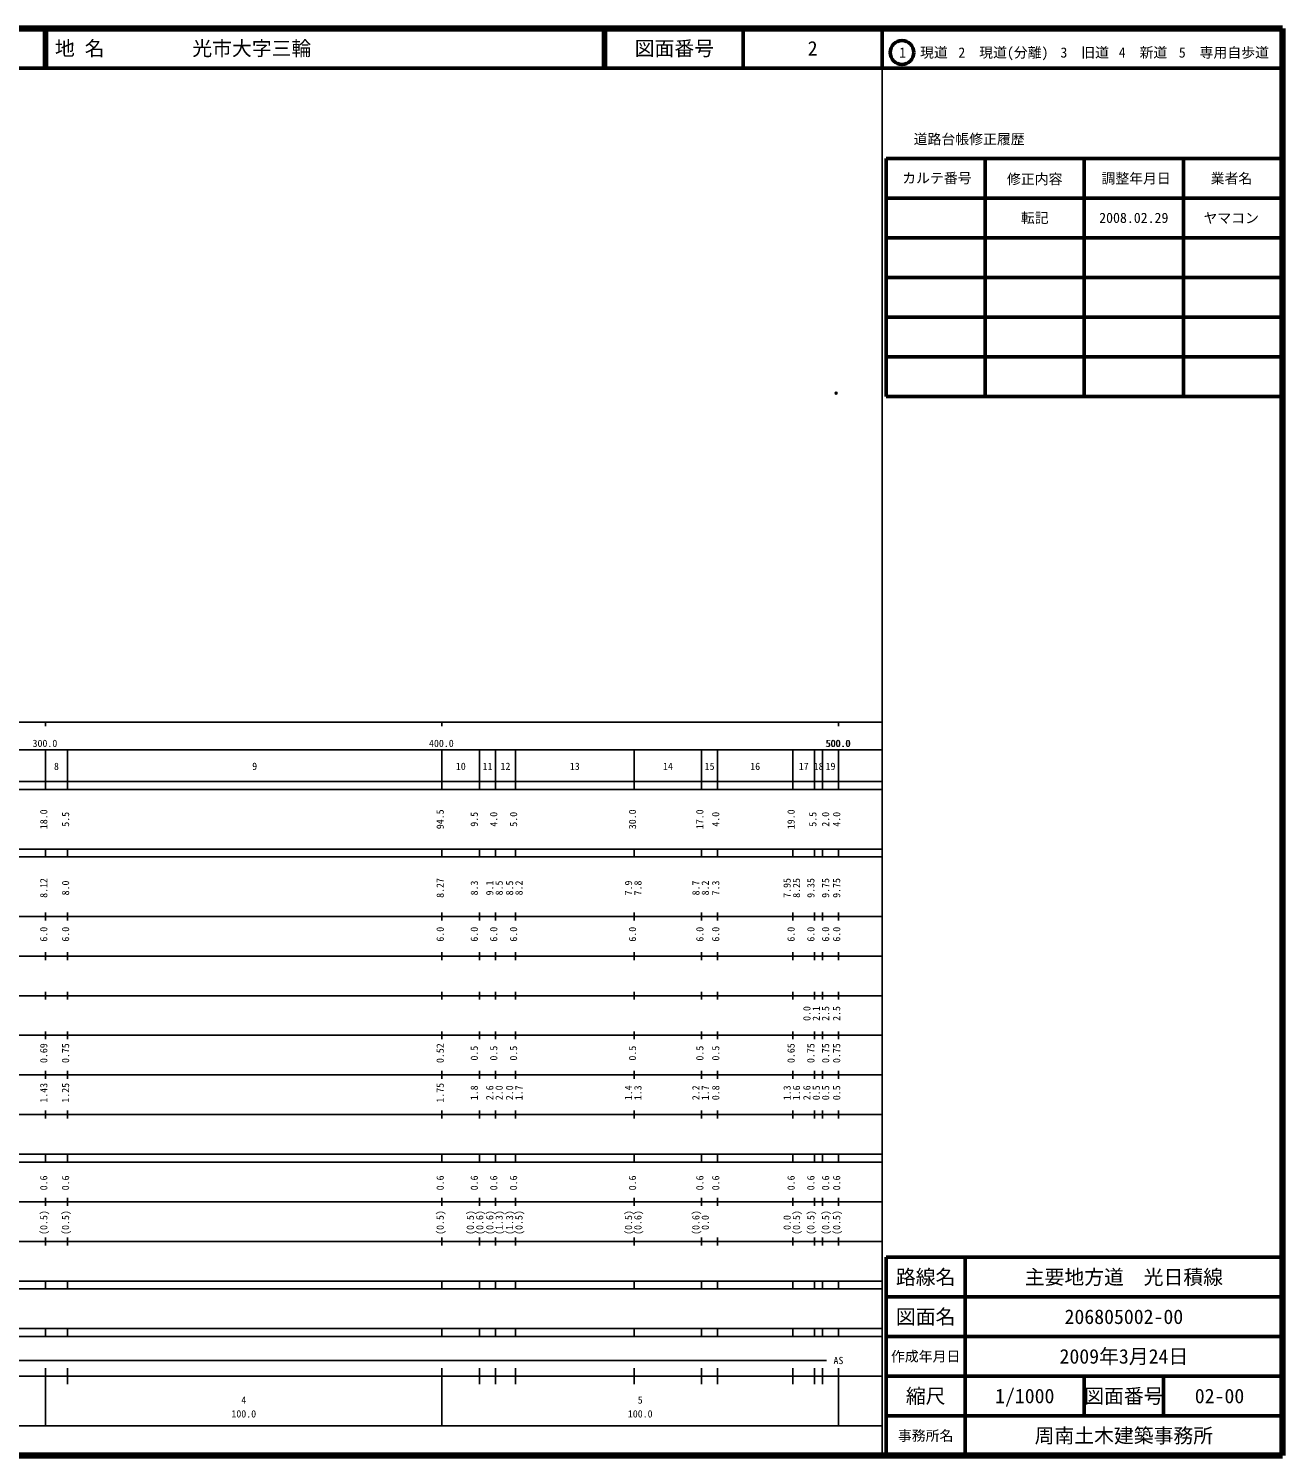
# Model space of a CAD drawing. Units: millimetres on the paper. Extents: x 40 to 680, y 20 to 380.
# Drawn here: x 363.7 to 680, y 20 to 380 of the extents above; entities that cross this region are included whole.
import ezdxf
from ezdxf.enums import TextEntityAlignment as Align

# ---------------------------------------------------------------- set-up
doc = ezdxf.new("R2010")
doc.units = ezdxf.units.MM
doc.header["$PDMODE"] = 32
doc.header["$PDSIZE"] = 0.5
doc.layers.add('M-OTRS', color=6, linetype='Continuous')
doc.layers.add('M-TTL-TXT', color=7, linetype='Continuous')
for name, color, linetype, lineweight in [('M-TTL', 2, 'Continuous', 140), ('M-TTL-BAND', 7, 'Continuous', 25), ('M-TTL-FRAM', 2, 'Continuous', 50), ('M-TTL-LINE', 7, 'Continuous', 50)]:
    doc.layers.add(name, color=color, linetype=linetype, lineweight=lineweight)
doc.styles.add('ＭＳ ゴシック', font='')
doc.styles.get('ＭＳ ゴシック').set_extended_font_data('MS Gothic')

msp = doc.modelspace()

# ---------------------------------------------------------------- linework, layer by layer
at = {"layer": 'M-OTRS'}
msp.add_point((567.41, 288.005), dxfattribs=at)
at = {"layer": 'M-TTL'}
for p, q in [((680, 380), (40, 380)), ((680, 20), (680, 380)), ((40, 20), (680, 20))]:
    msp.add_line(p, q, dxfattribs=at)
at = {"layer": 'M-TTL-BAND'}
for p, q in [((579, 20), (579, 370)), ((40, 205), (579, 205)), ((368, 205), (368, 204)), ((468, 205), (468, 204)), ((568, 205), (568, 204)), ((68, 198), (579, 198)), ((368, 188), (368, 198)), ((373.5, 188), (373.5, 198)), ((468, 188), (468, 198)), ((477.5, 188), (477.5, 198)), ((481.5, 188), (481.5, 198)), ((486.5, 188), (486.5, 198)), ((516.5, 188), (516.5, 198)), ((533.5, 188), (533.5, 198)), ((537.5, 188), (537.5, 198)), ((556.5, 188), (556.5, 198)), ((562, 188), (562, 198)), ((564, 188), (564, 198)), ((568, 188), (568, 198)), ((40, 190), (579, 190)), ((40, 188), (579, 188)), ((40, 173), (579, 173)), ((368, 171), (368, 173)), ((373.5, 171), (373.5, 173)), ((468, 171), (468, 173)), ((477.5, 171), (477.5, 173)), ((481.5, 171), (481.5, 173)), ((486.5, 171), (486.5, 173)), ((516.5, 171), (516.5, 173)), ((533.5, 171), (533.5, 173)), ((537.5, 171), (537.5, 173)), ((556.5, 171), (556.5, 173)), ((562, 171), (562, 173)), ((564, 171), (564, 173)), ((568, 171), (568, 173)), ((40, 171), (579, 171)), ((40, 156), (579, 156)), ((368, 155), (368, 157)), ((373.5, 155), (373.5, 157)), ((468, 155), (468, 157)), ((477.5, 155), (477.5, 157)), ((481.5, 155), (481.5, 157)), ((486.5, 155), (486.5, 157)), ((516.5, 155), (516.5, 157)), ((533.5, 155), (533.5, 157)), ((537.5, 155), (537.5, 157)), ((556.5, 155), (556.5, 157)), ((562, 155), (562, 157)), ((564, 155), (564, 157)), ((568, 155), (568, 157)), ((46, 146), (579, 146)), ((368, 145), (368, 147)), ((373.5, 145), (373.5, 147)), ((468, 145), (468, 147)), ((477.5, 145), (477.5, 147)), ((481.5, 145), (481.5, 147)), ((486.5, 145), (486.5, 147)), ((516.5, 145), (516.5, 147)), ((533.5, 145), (533.5, 147)), ((537.5, 145), (537.5, 147)), ((556.5, 145), (556.5, 147)), ((562, 145), (562, 147)), ((564, 145), (564, 147)), ((568, 145), (568, 147)), ((368, 135), (368, 137)), ((373.5, 135), (373.5, 137)), ((468, 135), (468, 137)), ((477.5, 135), (477.5, 137)), ((481.5, 135), (481.5, 137)), ((486.5, 135), (486.5, 137)), ((516.5, 135), (516.5, 137)), ((533.5, 135), (533.5, 137)), ((537.5, 135), (537.5, 137)), ((556.5, 135), (556.5, 137)), ((562, 135), (562, 137)), ((564, 135), (564, 137)), ((568, 135), (568, 137)), ((52, 136), (579, 136)), ((46, 126), (579, 126)), ((368, 125), (368, 127)), ((373.5, 125), (373.5, 127)), ((468, 125), (468, 127)), ((477.5, 125), (477.5, 127)), ((481.5, 125), (481.5, 127)), ((486.5, 125), (486.5, 127)), ((516.5, 125), (516.5, 127)), ((533.5, 125), (533.5, 127)), ((537.5, 125), (537.5, 127)), ((556.5, 125), (556.5, 127)), ((562, 125), (562, 127)), ((564, 125), (564, 127)), ((568, 125), (568, 127)), ((52, 116), (579, 116)), ((368, 115), (368, 117)), ((373.5, 115), (373.5, 117)), ((468, 115), (468, 117)), ((477.5, 115), (477.5, 117)), ((481.5, 115), (481.5, 117)), ((486.5, 115), (486.5, 117)), ((516.5, 115), (516.5, 117)), ((533.5, 115), (533.5, 117)), ((537.5, 115), (537.5, 117)), ((556.5, 115), (556.5, 117)), ((562, 115), (562, 117)), ((564, 115), (564, 117)), ((568, 115), (568, 117)), ((46, 106), (579, 106)), ((368, 105), (368, 107)), ((373.5, 105), (373.5, 107)), ((468, 105), (468, 107)), ((477.5, 105), (477.5, 107)), ((481.5, 105), (481.5, 107)), ((486.5, 105), (486.5, 107)), ((516.5, 105), (516.5, 107)), ((533.5, 105), (533.5, 107)), ((537.5, 105), (537.5, 107)), ((556.5, 105), (556.5, 107)), ((562, 105), (562, 107)), ((564, 105), (564, 107)), ((568, 105), (568, 107)), ((40, 96), (579, 96)), ((40, 94), (579, 94)), ((368, 94), (368, 96)), ((373.5, 94), (373.5, 96)), ((468, 94), (468, 96)), ((477.5, 94), (477.5, 96)), ((481.5, 94), (481.5, 96)), ((486.5, 94), (486.5, 96)), ((516.5, 94), (516.5, 96)), ((533.5, 94), (533.5, 96)), ((537.5, 94), (537.5, 96)), ((556.5, 94), (556.5, 96)), ((562, 94), (562, 96)), ((564, 94), (564, 96)), ((568, 94), (568, 96)), ((49, 84), (579, 84)), ((368, 83), (368, 85)), ((373.5, 83), (373.5, 85)), ((468, 83), (468, 85)), ((477.5, 83), (477.5, 85)), ((481.5, 83), (481.5, 85)), ((486.5, 83), (486.5, 85)), ((516.5, 83), (516.5, 85)), ((533.5, 83), (533.5, 85)), ((537.5, 83), (537.5, 85)), ((556.5, 83), (556.5, 85)), ((562, 83), (562, 85)), ((564, 83), (564, 85)), ((568, 83), (568, 85)), ((40, 74), (579, 74)), ((368, 73), (368, 75)), ((373.5, 73), (373.5, 75)), ((468, 73), (468, 75)), ((477.5, 73), (477.5, 75)), ((481.5, 73), (481.5, 75)), ((486.5, 73), (486.5, 75)), ((516.5, 73), (516.5, 75)), ((533.5, 73), (533.5, 75)), ((537.5, 73), (537.5, 75)), ((556.5, 73), (556.5, 75)), ((562, 73), (562, 75)), ((564, 73), (564, 75)), ((568, 73), (568, 75)), ((40, 64), (579, 64)), ((40, 62), (579, 62)), ((368, 62), (368, 64)), ((373.5, 62), (373.5, 64)), ((468, 62), (468, 64)), ((477.5, 62), (477.5, 64)), ((481.5, 62), (481.5, 64)), ((486.5, 62), (486.5, 64)), ((516.5, 62), (516.5, 64)), ((533.5, 62), (533.5, 64)), ((537.5, 62), (537.5, 64)), ((556.5, 62), (556.5, 64)), ((562, 62), (562, 64)), ((564, 62), (564, 64)), ((568, 62), (568, 64)), ((40, 52), (579, 52)), ((368, 50), (368, 52)), ((373.5, 50), (373.5, 52)), ((468, 50), (468, 52)), ((477.5, 50), (477.5, 52)), ((481.5, 50), (481.5, 52)), ((486.5, 50), (486.5, 52)), ((516.5, 50), (516.5, 52)), ((533.5, 50), (533.5, 52)), ((537.5, 50), (537.5, 52)), ((556.5, 50), (556.5, 52)), ((562, 50), (562, 52)), ((564, 50), (564, 52)), ((568, 50), (568, 52)), ((40, 50), (579, 50)), ((71, 44), (565, 44)), ((40, 40), (579, 40)), ((368, 27.5), (368, 42)), ((373.5, 38), (373.5, 42)), ((468, 27.5), (468, 42)), ((477.5, 38), (477.5, 42)), ((481.5, 38), (481.5, 42)), ((486.5, 38), (486.5, 42)), ((516.5, 38), (516.5, 42)), ((533.5, 38), (533.5, 42)), ((537.5, 38), (537.5, 42)), ((556.5, 38), (556.5, 42)), ((562, 38), (562, 42)), ((564, 38), (564, 42)), ((568, 27.5), (568, 42)), ((68, 27.5), (579, 27.5))]:
    msp.add_line(p, q, dxfattribs=at)
at = {"layer": 'M-TTL-FRAM'}
for p, q in [((580, 347.197), (580, 287.197)), ((580, 347.197), (680, 347.197)), ((580, 287.197), (680, 287.197)), ((680, 70), (580, 70)), ((580, 70), (580, 20))]:
    msp.add_line(p, q, dxfattribs=at)
at = {"layer": 'M-TTL-LINE'}
for p, q in [((367.75, 380), (367.75, 370)), ((368.25, 380), (368.25, 370)), ((508.747, 380), (508.747, 370)), ((509.247, 380), (509.247, 370)), ((543.997, 380), (543.997, 370)), ((579, 380), (579, 370)), ((40, 370), (680, 370)), ((605, 347.197), (605, 287.197)), ((630, 347.197), (630, 287.197)), ((655, 347.197), (655, 287.197)), ((580, 337.197), (680, 337.197)), ((580, 327.197), (680, 327.197)), ((580, 317.197), (680, 317.197)), ((580, 307.197), (680, 307.197)), ((580, 297.197), (680, 297.197)), ((600, 70), (600, 20)), ((680, 60), (580, 60)), ((680, 50), (580, 50)), ((680, 40), (580, 40)), ((630, 40), (630, 30)), ((650, 40), (650, 30)), ((680, 30), (580, 30))]:
    msp.add_line(p, q, dxfattribs=at)
msp.add_circle((584.031, 373.958), 3, dxfattribs=at)

# ---------------------------------------------------------------- texts
at = {"layer": 'M-TTL-BAND', "style": 'ＭＳ ゴシック'}
for s, p in [('300.0', (367.844, 198.195)), ('400.0', (467.844, 198.195)), ('500.0', (567.844, 198.195)), ('500.0', (568, 198.195)), ('8', (370.75, 192.405)), ('9', (420.75, 192.405)), ('10', (472.75, 192.405)), ('11', (479.5, 192.405)), ('12', (484, 192.405)), ('13', (501.5, 192.405)), ('14', (525, 192.405)), ('15', (535.5, 192.405)), ('16', (547, 192.405)), ('17', (559.25, 192.405)), ('18', (563, 192.405)), ('19', (566, 192.405)), ('AS', (568, 42.5)), ('4', (418, 32.523)), ('5', (518, 32.523)), ('100.0', (418, 29.033)), ('100.0', (518, 29.033))]:
    msp.add_text(s, height=1.833, dxfattribs=at).set_placement(p, align=Align.BOTTOM_CENTER)
for s, p in [('18.0', (369, 180.5)), ('5.5', (374.5, 180.5)), ('94.5', (469, 180.5)), ('9.5', (477.598, 180.5)), ('4.0', (482.5, 180.5)), ('5.0', (487.5, 180.5)), ('30.0', (517.5, 180.5)), ('17.0', (534.5, 180.5)), ('4.0', (538.5, 180.5)), ('19.0', (557.5, 180.5)), ('5.5', (563, 180.5)), ('2.0', (566.215, 180.5)), ('4.0', (569, 180.5)), ('8.12', (369, 163.174)), ('8.0', (374.5, 163.174)), ('8.27', (469, 163.174)), ('8.3', (477.598, 163.174)), ('9.1', (481.5, 163.174)), ('8.5', (483.87, 163.174)), ('8.5', (486.5, 163.174)), ('8.2', (488.87, 163.174)), ('7.9', (516.5, 163.174)), ('7.8', (518.87, 163.174)), ('8.7', (533.5, 163.174)), ('8.2', (535.87, 163.174)), ('7.3', (538.5, 163.174)), ('7.95', (556.5, 163.174)), ('8.25', (558.87, 163.174)), ('9.35', (562.502, 163.174)), ('9.75', (566.215, 163.174)), ('9.75', (569, 163.174)), ('6.0', (369, 151.5)), ('6.0', (374.5, 151.5)), ('6.0', (469, 151.5)), ('6.0', (477.598, 151.5)), ('6.0', (482.5, 151.5)), ('6.0', (487.5, 151.5)), ('6.0', (517.5, 151.5)), ('6.0', (534.5, 151.5)), ('6.0', (538.5, 151.5)), ('6.0', (557.5, 151.5)), ('6.0', (562.502, 151.5)), ('6.0', (566.215, 151.5)), ('6.0', (569, 151.5)), ('0.0', (561.502, 131.5)), ('2.1', (563.872, 131.5)), ('2.5', (566.215, 131.5)), ('2.5', (569, 131.5)), ('0.69', (369, 121.5)), ('0.75', (374.5, 121.5)), ('0.52', (469, 121.5)), ('0.5', (477.598, 121.5)), ('0.5', (482.5, 121.5)), ('0.5', (487.5, 121.5)), ('0.5', (517.5, 121.5)), ('0.5', (534.5, 121.5)), ('0.5', (538.5, 121.5)), ('0.65', (557.5, 121.5)), ('0.75', (562.502, 121.5)), ('0.75', (566.215, 121.5)), ('0.75', (569, 121.5)), ('1.43', (369, 111.5)), ('1.25', (374.5, 111.5)), ('1.75', (469, 111.5)), ('1.8', (477.598, 111.5)), ('2.6', (481.5, 111.5)), ('2.0', (483.87, 111.5)), ('2.0', (486.5, 111.5)), ('1.7', (488.87, 111.5)), ('1.4', (516.5, 111.5)), ('1.3', (518.87, 111.5)), ('2.2', (533.5, 111.5)), ('1.7', (535.87, 111.5)), ('0.8', (538.5, 111.5)), ('1.3', (556.5, 111.5)), ('1.6', (558.87, 111.5)), ('2.6', (561.502, 111.5)), ('0.5', (563.872, 111.5)), ('0.5', (566.215, 111.5)), ('0.5', (569, 111.5)), ('0.6', (369, 88.764)), ('0.6', (374.5, 88.764)), ('0.6', (469, 88.764)), ('0.6', (477.598, 88.764)), ('0.6', (482.5, 88.764)), ('0.6', (487.5, 88.764)), ('0.6', (517.5, 88.764)), ('0.6', (534.5, 88.764)), ('0.6', (538.5, 88.764)), ('0.6', (557.5, 88.764)), ('0.6', (562.502, 88.764)), ('0.6', (566.215, 88.764)), ('0.6', (569, 88.764)), ('(0.5)', (369, 78.764)), ('(0.5)', (374.5, 78.764)), ('(0.5)', (469, 78.764)), ('(0.5)', (476.598, 78.764)), ('(0.6)', (478.968, 78.764)), ('(0.6)', (481.5, 78.764)), ('(1.3)', (483.87, 78.764)), ('(1.3)', (486.5, 78.764)), ('(0.5)', (488.87, 78.764)), ('(0.5)', (516.5, 78.764)), ('(0.6)', (518.87, 78.764)), ('(0.6)', (533.5, 78.764)), ('0.0', (535.87, 78.764)), ('0.0', (556.5, 78.764)), ('(0.5)', (558.87, 78.764)), ('(0.5)', (562.502, 78.764)), ('(0.5)', (566.215, 78.764)), ('(0.5)', (569, 78.764))]:
    msp.add_text(s, height=1.833, rotation=90, dxfattribs=at).set_placement(p, align=Align.BOTTOM_CENTER)
at = {"layer": 'M-TTL-TXT', "style": 'ＭＳ ゴシック'}
for s, p in [('地 名', (370.38, 375)), ('光市大字三輪', (405.024, 375))]:
    msp.add_text(s, height=3.666, dxfattribs=at).set_placement(p, align=Align.MIDDLE_LEFT)
for s, height, p in [('図面番号', 3.666, (526.622, 375)), ('2', 3.666, (561.497, 375)), ('1\u3000現道', 2.566, (589.448, 373.958)), ('2\u3000現道(分離)', 2.566, (609.619, 373.958)), ('3\u3000旧道', 2.566, (630.121, 373.958)), ('4\u3000新道', 2.566, (644.824, 373.958)), ('5\u3000専用自歩道', 2.566, (665.228, 373.958)), ('道路台帳修正履歴', 2.566, (600.968, 352.113)), ('カルテ番号', 2.566, (592.839, 342.277)), ('修正内容', 2.566, (617.509, 342.023)), ('調整年月日', 2.566, (643.089, 342.197)), ('業者名', 2.566, (667.134, 342.197)), ('転記', 2.566, (617.5, 332.245)), ('2008.02.29', 2.566, (642.5, 332.245)), ('ヤマコン', 2.566, (667.077, 332.189)), ('路線名', 3.666, (590, 65)), ('路線名', 3.666, (590, 65)), ('主要地方道\u3000光日積線', 3.666, (640, 65)), ('図面名', 3.666, (590, 55)), ('図面名', 3.666, (590, 55)), ('206805002-00', 3.666, (640, 55)), ('2009年3月24日', 3.666, (640, 45)), ('作成年月日', 2.566, (590, 45)), ('作成年月日', 2.566, (590, 45)), ('縮尺', 3.666, (590, 35)), ('縮尺', 3.666, (590, 35)), ('1/1000', 3.666, (615, 35)), ('図面番号', 3.666, (640, 35)), ('図面番号', 3.666, (640, 35)), ('02-00', 3.666, (664.125, 35)), ('事務所名', 2.566, (590, 25)), ('事務所名', 2.566, (590, 25)), ('周南土木建築事務所', 3.666, (640, 25))]:
    msp.add_text(s, height=height, dxfattribs=at).set_placement(p, align=Align.MIDDLE_CENTER)

doc.saveas('drawing.dxf')
